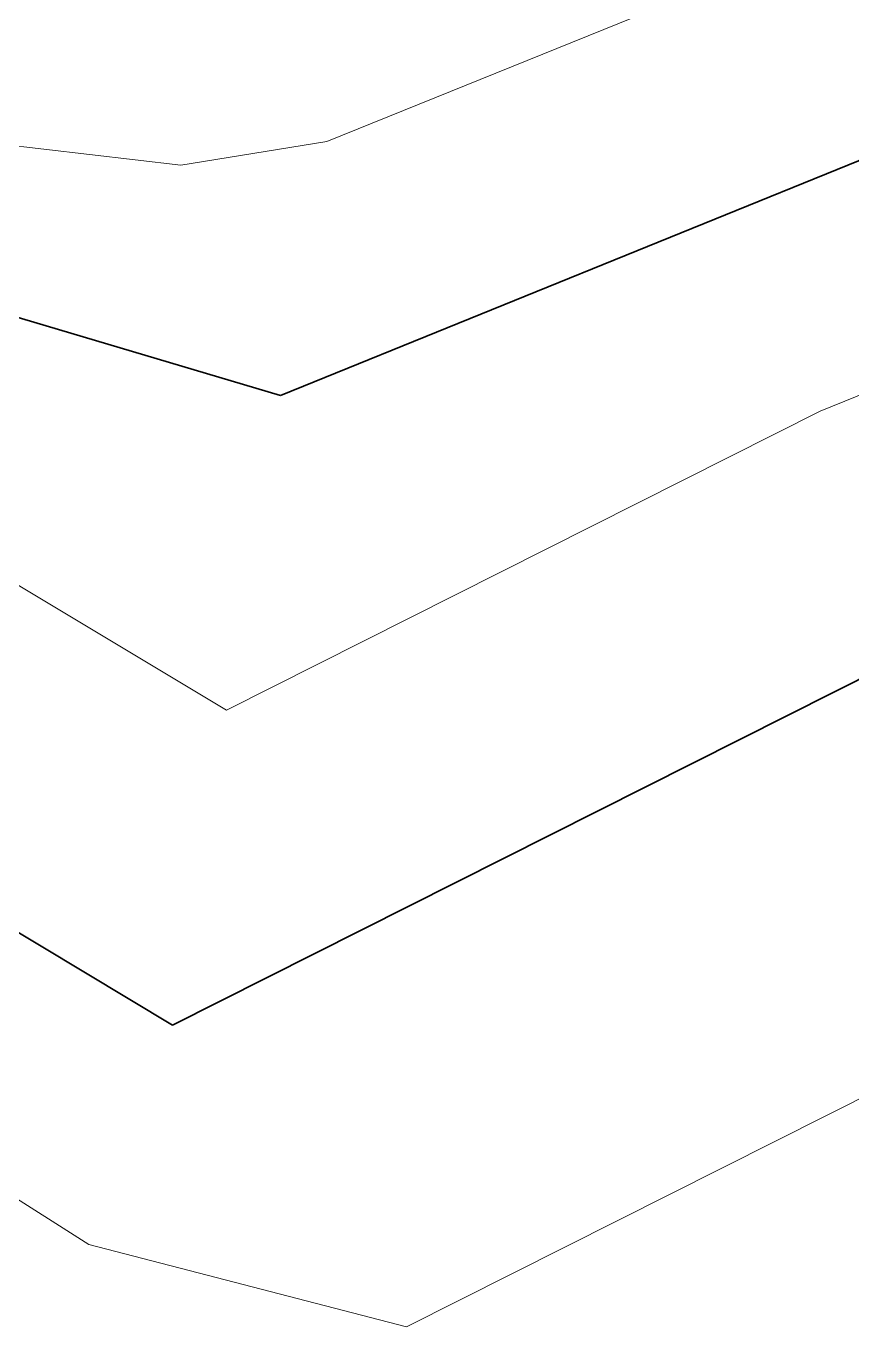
# Model space of a CAD drawing. Header units: millimetres. Extents: x -861324 to 439029, y -308065 to 694685.
# Drawn here: x -141305 to -134683, y 66515 to 76952 of the extents above; entities that cross this region are included whole.
import ezdxf

# ---------------------------------------------------------------- set-up
doc = ezdxf.new("R2010")
doc.units = ezdxf.units.MM
doc.layers.add('C-TOPO-MAJR', color=7, linetype='Continuous', lineweight=35)
doc.layers.add('C-TOPO-MINR', color=7, linetype='Continuous', lineweight=9)

msp = doc.modelspace()

# ---------------------------------------------------------------- linework, layer by layer
at = {"layer": 'C-TOPO-MAJR'}
for p, q in [((-132215, 76853), (-139266, 73988)), ((-139266, 73988), (-146277, 76073)), ((-140131, 68937), (-148707, 74088)), ((-130609, 73735), (-140131, 68937))]:
    msp.add_line(p, q, dxfattribs=at)
at = {"layer": 'C-TOPO-MINR'}
for p, q in [((-133018, 78413), (-138894, 76025)), ((-140065, 75836), (-141532, 76008)), ((-138894, 76025), (-140065, 75836)), ((-131412, 75294), (-134938, 73862)), ((-139698, 71462), (-144011, 74053)), ((-134938, 73862), (-139698, 71462)), ((-131114, 70113), (-138255, 66515)), ((-140802, 67176), (-141591, 67679)), ((-138255, 66515), (-140802, 67176))]:
    msp.add_line(p, q, dxfattribs=at)

doc.saveas('drawing.dxf')
